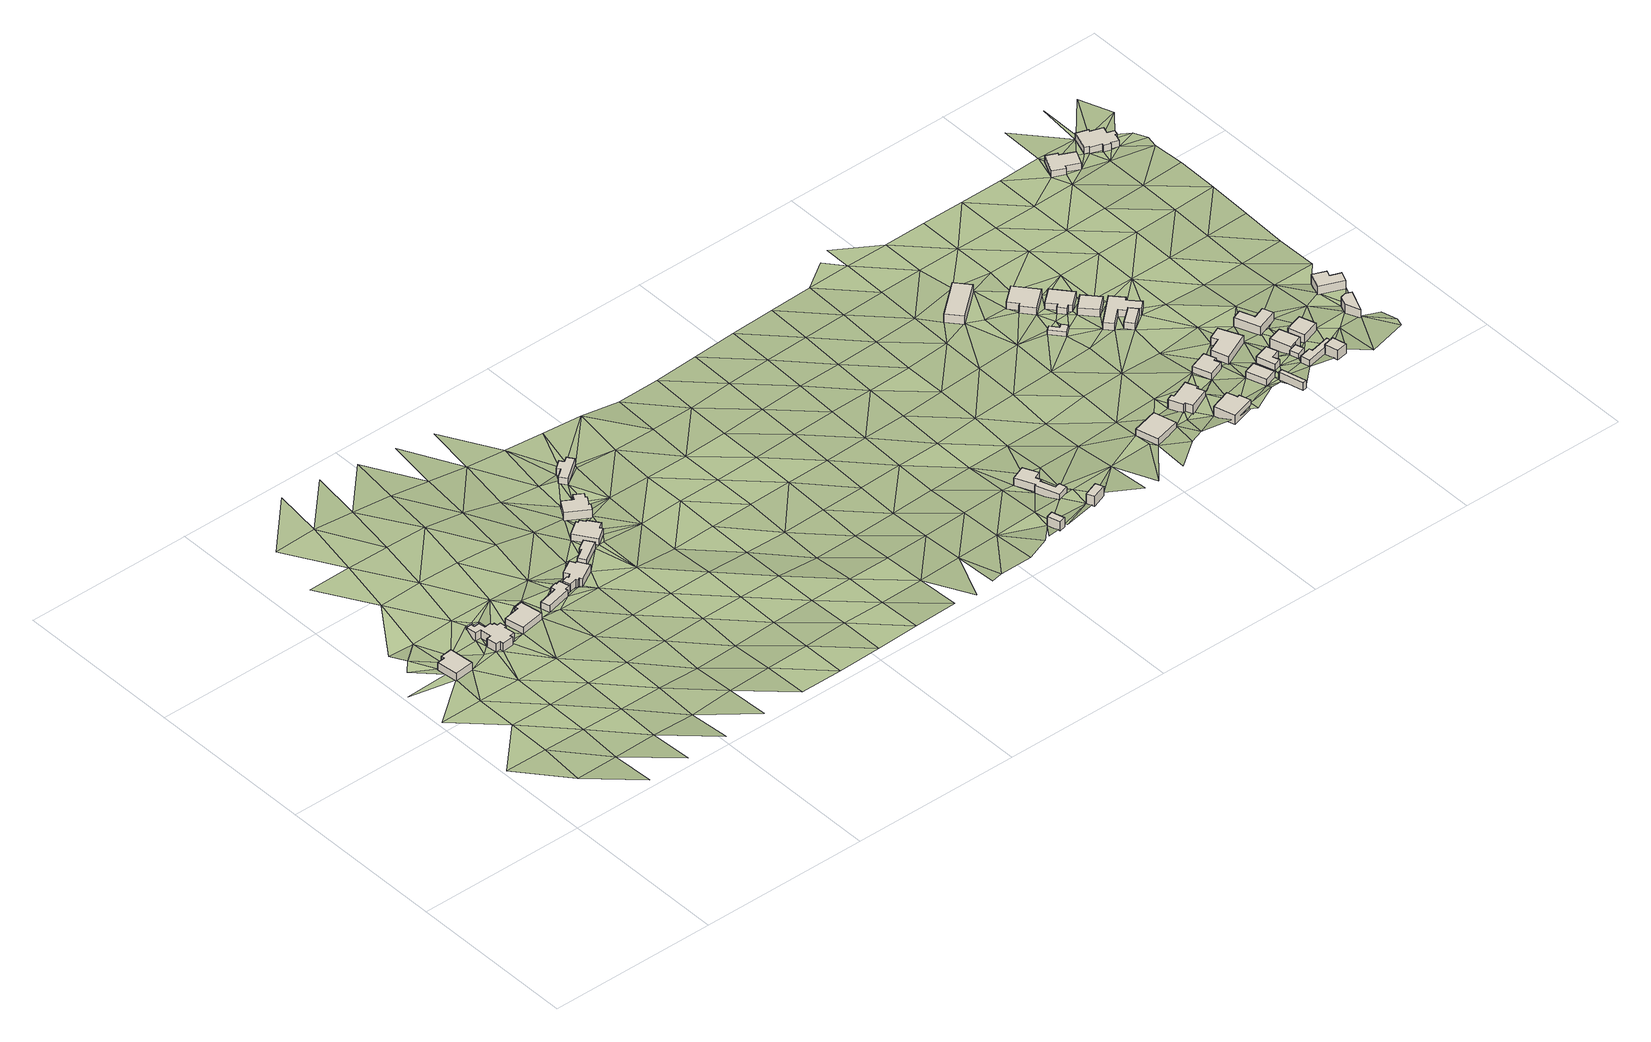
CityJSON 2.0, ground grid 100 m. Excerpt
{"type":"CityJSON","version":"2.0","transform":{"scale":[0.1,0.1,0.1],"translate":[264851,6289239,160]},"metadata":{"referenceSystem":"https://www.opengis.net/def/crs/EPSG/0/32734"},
"CityObjects":{
"building1":{"type":"Building","attributes":{"address":"10 Klinker Street Mamre 7347 Cape Town","building":"house","building:levels":"1","building_height":4.1,"roof_height":168.35,"ground_height":164.25,"plus_code":"4FRWFFR9+6GM"},"geometry":[{"type":"Solid","lod":"1","boundaries":[[[[0,1,2,3]],[[1,4,5,2]],[[4,6,7,5]],[[6,8,9,7]],[[8,10,11,9]],[[10,0,3,11]],[[3,2,5,7,9,11]],[[10,8,6,4,1,0]]]]}]},
"building2":{"type":"Building","attributes":{"address":"8 Klinker Street Mamre 7347 Cape Town","building":"house","building:levels":"1","building_height":4.1,"roof_height":168.79,"ground_height":164.69,"plus_code":"4FRWFFR9+7M2"},"geometry":[{"type":"Solid","lod":"1","boundaries":[[[[12,13,14,15]],[[13,16,17,14]],[[16,18,19,17]],[[18,20,21,19]],[[20,22,23,21]],[[22,24,25,23]],[[24,26,27,25]],[[26,28,29,27]],[[28,30,31,29]],[[30,32,33,31]],[[32,34,35,33]],[[34,36,37,35]],[[36,38,39,37]],[[38,40,41,39]],[[40,42,43,41]],[[42,44,45,43]],[[44,46,47,45]],[[46,48,49,47]],[[48,50,51,49]],[[50,52,53,51]],[[52,54,55,53]],[[54,12,15,55]],[[15,14,17,19,21,23,25,27,29,31,33,35,37,39,41,43,45,47,49,51,53,55]],[[54,52,50,48,46,44,42,40,38,36,34,32,30,28,26,24,22,20,18,16,13,12]]]]}]},
"building3":{"type":"Building","attributes":{"address":"7 Klinker Street Mamre 7347 Cape Town","building":"house","building:levels":"1","building_height":4.1,"roof_height":168.79,"ground_height":164.69,"plus_code":"4FRWFFR9+6PW"},"geometry":[{"type":"Solid","lod":"1","boundaries":[[[[56,57,58,59]],[[57,60,61,58]],[[60,62,63,61]],[[62,64,65,63]],[[64,66,67,65]],[[66,56,59,67]],[[59,58,61,63,65,67]],[[66,64,62,60,57,56]]]]}]},
"building4":{"type":"Building","attributes":{"address":"6 Klinker Street Mamre 7347 Cape Town","building":"house","building:levels":"1","building_height":4.1,"roof_height":169.64,"ground_height":165.54,"plus_code":"4FRWFFR9+7R5"},"geometry":[{"type":"Solid","lod":"1","boundaries":[[[[68,69,70,71]],[[69,72,73,70]],[[72,74,75,73]],[[74,76,77,75]],[[76,78,79,77]],[[78,80,81,79]],[[80,82,83,81]],[[82,84,85,83]],[[84,86,87,85]],[[86,88,89,87]],[[88,68,71,89]],[[71,70,73,75,77,79,81,83,85,87,89]],[[88,86,84,82,80,78,76,74,72,69,68]]]]}]},
"building5":{"type":"Building","attributes":{"address":"5 Klinker Street Mamre 7347 Cape Town","building":"house","building:levels":"1","building_height":4.1,"roof_height":170.37,"ground_height":166.27,"plus_code":"4FRWFFR9+7WC"},"geometry":[{"type":"Solid","lod":"1","boundaries":[[[[90,91,92,93]],[[91,94,95,92]],[[94,96,97,95]],[[96,98,99,97]],[[98,100,101,99]],[[100,102,103,101]],[[102,104,105,103]],[[104,106,107,105]],[[106,108,109,107]],[[108,110,111,109]],[[110,112,113,111]],[[112,114,115,113]],[[114,116,117,115]],[[116,90,93,117]],[[93,92,95,97,99,101,103,105,107,109,111,113,115,117]],[[116,114,112,110,108,106,104,102,100,98,96,94,91,90]]]]}]},
"building6":{"type":"Building","attributes":{"address":"Klinker Street Mamre 7347 Cape Town","building":"house","building:levels":"1","building_height":4.1,"roof_height":170.37,"ground_height":166.27,"plus_code":"4FRWFFR9+8X3"},"geometry":[{"type":"Solid","lod":"1","boundaries":[[[[118,119,120,121]],[[119,122,123,120]],[[122,124,125,123]],[[124,126,127,125]],[[126,128,129,127]],[[128,118,121,129]],[[121,120,123,125,127,129]],[[128,126,124,122,119,118]]]]}]},
"building7":{"type":"Building","attributes":{"address":"4 Klinker Street Mamre 7347 Cape Town","building":"house","building:levels":"1","building_height":4.1,"roof_height":170.38,"ground_height":166.28,"plus_code":"4FRWFFRC+82V"},"geometry":[{"type":"Solid","lod":"1","boundaries":[[[[130,131,132,133]],[[131,134,135,132]],[[134,136,137,135]],[[136,138,139,137]],[[138,140,141,139]],[[140,142,143,141]],[[142,144,145,143]],[[144,146,147,145]],[[146,148,149,147]],[[148,130,133,149]],[[133,132,135,137,139,141,143,145,147,149]],[[148,146,144,142,140,138,136,134,131,130]]]]}]},
"building8":{"type":"Building","attributes":{"address":"3 Klinker Street Mamre 7347 Cape Town","building":"house","building:levels":"1","building_height":4.1,"roof_height":171.17,"ground_height":167.07,"plus_code":"4FRWFFRC+C32"},"geometry":[{"type":"Solid","lod":"1","boundaries":[[[[150,151,152,153]],[[151,154,155,152]],[[154,156,157,155]],[[156,158,159,157]],[[158,160,161,159]],[[160,162,163,161]],[[162,164,165,163]],[[164,166,167,165]],[[166,168,169,167]],[[168,150,153,169]],[[153,152,155,157,159,161,163,165,167,169]],[[168,166,164,162,160,158,156,154,151,150]]]]}]},
"building9":{"type":"Building","attributes":{"address":"1 Klinker Street Mamre 7347 Cape Town","building":"house","building:levels":"1","building_height":4.1,"roof_height":173.38,"ground_height":169.28,"plus_code":"4FRWFFRC+F4J"},"geometry":[{"type":"Solid","lod":"1","boundaries":[[[[170,171,172,173]],[[171,174,175,172]],[[174,176,177,175]],[[176,178,179,177]],[[178,180,181,179]],[[180,182,183,181]],[[182,184,185,183]],[[184,170,173,185]],[[173,172,175,177,179,181,183,185]],[[184,182,180,178,176,174,171,170]]]]}]},
"building10":{"type":"Building","attributes":{"address":"Lang Avenue Mamre 7347 Cape Town","building":"yes","building:levels":"1","building_height":4.1,"roof_height":174.66,"ground_height":170.56,"plus_code":"4FRWFFQC+QQW"},"geometry":[{"type":"Solid","lod":"1","boundaries":[[[[186,187,188,189]],[[187,190,191,188]],[[190,192,193,191]],[[192,186,189,193]],[[189,188,191,193]],[[192,190,187,186]]]]}]},
"building11":{"type":"Building","attributes":{"address":"4 Lang Avenue Mamre 7347 Cape Town","building":"yes","building:levels":"1","building_height":4.1,"roof_height":172.27,"ground_height":168.17,"plus_code":"4FRWFFQC+VRW"},"geometry":[{"type":"Solid","lod":"1","boundaries":[[[[194,195,196,197]],[[195,198,199,196]],[[198,200,201,199]],[[200,202,203,201]],[[202,204,205,203]],[[204,206,207,205]],[[206,208,209,207]],[[208,210,211,209]],[[210,212,213,211]],[[212,214,215,213]],[[214,216,217,215]],[[216,194,197,217]],[[197,196,199,201,203,205,207,209,211,213,215,217]],[[216,214,212,210,208,206,204,202,200,198,195,194]]]]}]},
"building12":{"type":"Building","attributes":{"address":"Hardenberg Street Mamre 7347 Cape Town","building":"yes","building:levels":"1","building_height":4.1,"roof_height":176.47,"ground_height":172.37,"plus_code":"4FRWFFQC+QVX"},"geometry":[{"type":"Solid","lod":"1","boundaries":[[[[218,219,220,221]],[[219,222,223,220]],[[222,224,225,223]],[[224,218,221,225]],[[221,220,223,225]],[[224,222,219,218]]]]}]},
"building13":{"type":"Building","attributes":{"address":"3 Lang Avenue Mamre Cape Town","building":"house","building:levels":"1","building_height":4.1,"roof_height":176.31,"ground_height":172.21,"plus_code":"4FRWFFQF+V44"},"geometry":[{"type":"Solid","lod":"1","boundaries":[[[[226,227,228,229]],[[227,230,231,228]],[[230,232,233,231]],[[232,226,229,233]],[[229,228,231,233]],[[232,230,227,226]]]]}]},
"building14":{"type":"Building","attributes":{"address":"2 Lang Avenue Mamre 7347 Cape Town","building":"house","building:levels":"1","building_height":4.1,"roof_height":178.21,"ground_height":174.11,"plus_code":"4FRWFFQF+V6H"},"geometry":[{"type":"Solid","lod":"1","boundaries":[[[[234,235,236,237]],[[235,238,239,236]],[[238,240,241,239]],[[240,242,243,241]],[[242,244,245,243]],[[244,246,247,245]],[[246,248,249,247]],[[248,250,251,249]],[[250,252,253,251]],[[252,234,237,253]],[[237,236,239,241,243,245,247,249,251,253]],[[252,250,248,246,244,242,240,238,235,234]]]]}]},
"building15":{"type":"Building","attributes":{"address":"103 Main Road Mamre 7347 Cape Town","building":"yes","building:levels":"1","building_height":4.1,"roof_height":178.26,"ground_height":174.16,"plus_code":"4FRWFFRF+935"},"geometry":[{"type":"Solid","lod":"1","boundaries":[[[[254,255,256,257]],[[255,258,259,256]],[[258,260,261,259]],[[260,254,257,261]],[[257,256,259,261]],[[260,258,255,254]]]]}]},
"building16":{"type":"Building","attributes":{"address":"1 Hardenberg Street Mamre 7347 Cape Town","building":"house","building:levels":"1","building_height":4.1,"roof_height":180.17,"ground_height":176.07,"plus_code":"4FRWFFQF+Q7X"},"geometry":[{"type":"Solid","lod":"1","boundaries":[[[[262,263,264,265]],[[263,266,267,264]],[[266,268,269,267]],[[268,270,271,269]],[[270,272,273,271]],[[272,262,265,273]],[[265,264,267,269,271,273]],[[272,270,268,266,263,262]]]]}]},
"building17":{"type":"Building","attributes":{"building":"cabin","building:levels":"1","building_height":2.8,"roof_height":177.41,"ground_height":174.61,"plus_code":"4FRWFFRF+56C"},"geometry":[{"type":"Solid","lod":"1","boundaries":[[[[274,275,276,277]],[[275,278,279,276]],[[278,280,281,279]],[[280,282,283,281]],[[282,284,285,283]],[[284,274,277,285]],[[277,276,279,281,283,285]],[[284,282,280,278,275,274]]]]}]},
"building18":{"type":"Building","attributes":{"address":"101 Main Road Mamre 7347 Cape Town","building":"house","building:levels":"1","building_height":4.1,"roof_height":179.09,"ground_height":174.99,"plus_code":"4FRWFFRF+76C"},"geometry":[{"type":"Solid","lod":"1","boundaries":[[[[286,287,288,289]],[[287,290,291,288]],[[290,292,293,291]],[[292,294,295,293]],[[294,296,297,295]],[[296,286,289,297]],[[289,288,291,293,295,297]],[[296,294,292,290,287,286]]]]}]},
"building19":{"type":"Building","attributes":{"address":"1A Lang Avenue Mamre 7347 Cape Town","building":"house","building:levels":"1","building_height":4.1,"roof_height":178.35,"ground_height":174.25,"plus_code":"4FRWFFQF+W89"},"geometry":[{"type":"Solid","lod":"1","boundaries":[[[[298,299,300,301]],[[299,302,303,300]],[[302,304,305,303]],[[304,306,307,305]],[[306,308,309,307]],[[308,298,301,309]],[[301,300,303,305,307,309]],[[308,306,304,302,299,298]]]]}]},
"building20":{"type":"Building","attributes":{"address":"99 Main Road Mamre 7347 Cape Town","building":"house","building:levels":"1","building_height":4.1,"roof_height":178.71,"ground_height":174.61,"plus_code":"4FRWFFRF+67M"},"geometry":[{"type":"Solid","lod":"1","boundaries":[[[[310,311,312,313]],[[311,314,315,312]],[[314,316,317,315]],[[316,318,319,317]],[[318,320,321,319]],[[320,322,323,321]],[[322,324,325,323]],[[324,310,313,325]],[[313,312,315,317,319,321,323,325]],[[324,322,320,318,316,314,311,310]]]]}]},
"building21":{"type":"Building","attributes":{"address":"Hardenberg Street Mamre 7347 Cape Town","building":"house","building:levels":"1","building_height":4.1,"roof_height":181.86,"ground_height":177.76,"plus_code":"4FRWFFQF+RCC"},"geometry":[{"type":"Solid","lod":"1","boundaries":[[[[326,327,328,329]],[[327,330,331,328]],[[330,332,333,331]],[[332,326,329,333]],[[329,328,331,333]],[[332,330,327,326]]]]}]},
"building22":{"type":"Building","attributes":{"address":"97 Main Road Mamre 7347 Cape Town","building":"house","building:levels":"1","building_height":4.1,"roof_height":179.45,"ground_height":175.35,"plus_code":"4FRWFFRF+57Q"},"geometry":[{"type":"Solid","lod":"1","boundaries":[[[[334,335,336,337]],[[335,338,339,336]],[[338,340,341,339]],[[340,334,337,341]],[[337,336,339,341]],[[340,338,335,334]]]]}]},
"building23":{"type":"Building","attributes":{"address":"Winkler Street Mamre 7347 Cape Town","building":"cabin","building:levels":"1","building_height":2.8,"roof_height":182.72,"ground_height":179.92,"plus_code":"4FRWFFQF+QCH"},"geometry":[{"type":"Solid","lod":"1","boundaries":[[[[342,343,344,345]],[[343,346,347,344]],[[346,348,349,347]],[[348,342,345,349]],[[345,344,347,349]],[[348,346,343,342]]]]}]},
"building24":{"type":"Building","attributes":{"address":"Main Road Mamre 7347 Cape Town","building":"garage","building:levels":"1","building_height":4.1,"roof_height":179.11,"ground_height":175.01,"plus_code":"4FRWFFRF+484"},"geometry":[{"type":"Solid","lod":"1","boundaries":[[[[350,351,352,353]],[[351,354,355,352]],[[354,356,357,355]],[[356,358,359,357]],[[358,350,353,359]],[[353,352,355,357,359]],[[358,356,354,351,350]]]]}]},
"building25":{"type":"Building","attributes":{"address":"95 Main Road Mamre 7347 Cape Town","building":"house","building:levels":"1","building_height":4.1,"roof_height":179.11,"ground_height":175.01,"plus_code":"4FRWFFRF+48P"},"geometry":[{"type":"Solid","lod":"1","boundaries":[[[[360,361,359,353]],[[361,362,357,359]],[[362,363,364,357]],[[363,365,366,364]],[[365,367,368,366]],[[367,369,370,368]],[[369,371,372,370]],[[371,373,374,372]],[[373,375,376,374]],[[375,377,378,376]],[[377,360,353,378]],[[353,359,357,364,366,368,370,372,374,376,378]],[[377,375,373,371,369,367,365,363,362,361,360]]]]}]},
"building26":{"type":"Building","attributes":{"address":"1 Lang Avenue Mamre 7347 Cape Town","building":"house","building:levels":"1","building_height":4.1,"roof_height":180.13,"ground_height":176.03,"plus_code":"4FRWFFQF+WCW"},"geometry":[{"type":"Solid","lod":"1","boundaries":[[[[379,380,381,382]],[[380,383,384,381]],[[383,385,386,384]],[[385,387,388,386]],[[387,389,390,388]],[[389,379,382,390]],[[382,381,384,386,388,390]],[[389,387,385,383,380,379]]]]}]},
"building27":{"type":"Building","attributes":{"address":"Hardenberg Street Mamre 7347 Cape Town","building":"house","building:levels":"1","building_height":4.1,"roof_height":181.86,"ground_height":177.76,"plus_code":"4FRWFFQF+RFR"},"geometry":[{"type":"Solid","lod":"1","boundaries":[[[[391,392,393,394]],[[392,395,396,393]],[[395,397,398,396]],[[397,399,400,398]],[[399,401,402,400]],[[401,391,394,402]],[[394,393,396,398,400,402]],[[401,399,397,395,392,391]]]]}]},
"building28":{"type":"Building","attributes":{"building":"cabin","building:levels":"1","building_height":2.8,"roof_height":181.44,"ground_height":178.64,"plus_code":"4FRWFFQF+RGF"},"geometry":[{"type":"Solid","lod":"1","boundaries":[[[[403,404,405,406]],[[404,407,408,405]],[[407,409,410,408]],[[409,411,412,410]],[[411,403,406,412]],[[406,405,408,410,412]],[[411,409,407,404,403]]]]}]},
"building29":{"type":"Building","attributes":{"address":"Hardenberg Street Mamre 7347 Cape Town","building":"house","building:levels":"1","building_height":4.1,"roof_height":182.74,"ground_height":178.64,"plus_code":"4FRWFFQF+VG7"},"geometry":[{"type":"Solid","lod":"1","boundaries":[[[[413,414,415,416]],[[414,417,418,415]],[[417,419,420,418]],[[419,421,422,420]],[[421,413,416,422]],[[416,415,418,420,422]],[[421,419,417,414,413]]]]}]},
"building30":{"type":"Building","attributes":{"building":"house","building:levels":"1","building_height":4.1,"roof_height":182.74,"ground_height":178.64,"plus_code":"4FRWFFQF+QGW"},"geometry":[{"type":"Solid","lod":"1","boundaries":[[[[423,424,425,426]],[[424,427,428,425]],[[427,429,430,428]],[[429,431,432,430]],[[431,433,434,432]],[[433,435,436,434]],[[435,423,426,436]],[[426,425,428,430,432,434,436]],[[435,433,431,429,427,424,423]]]]}]},
"building31":{"type":"Building","attributes":{"address":"Kraak Superette 2 Winkler Street Mamre 7347 Cape Town","building":"retail","building:levels":"1","building_height":4.1,"roof_height":184.83,"ground_height":180.73,"plus_code":"4FRWFFQF+QHP"},"geometry":[{"type":"Solid","lod":"1","boundaries":[[[[423,435,437,438]],[[435,439,440,437]],[[439,441,442,440]],[[441,423,438,442]],[[438,437,440,442]],[[441,439,435,423]]]]}]},
"building32":{"type":"Building","attributes":{"address":"Mamre Visitor Information Centre Main Road Mamre 7347 Cape Town","building":"civic","building:levels":"1","operator":"Mamre Tourist Information Centre","building_height":4.1,"roof_height":180.79,"ground_height":176.69,"plus_code":"4FRWFFQF+XG2"},"geometry":[{"type":"Solid","lod":"1","boundaries":[[[[443,444,445,446]],[[444,447,448,445]],[[447,449,450,448]],[[449,451,452,450]],[[451,453,454,452]],[[453,443,446,454]],[[446,445,448,450,452,454]],[[453,451,449,447,444,443]]]]}]},
"building33":{"type":"Building","attributes":{"address":"Mamre Satellite Police Station 89 Main Road Mamre 7347 Cape Town","building":"public","building:levels":"1","amenity":"police","operator":"South African Police Service","building_height":4.1,"roof_height":182.74,"ground_height":178.64,"plus_code":"4FRWFFQF+VH7"},"geometry":[{"type":"Solid","lod":"1","boundaries":[[[[455,456,457,458]],[[456,459,460,457]],[[459,461,462,460]],[[461,455,458,462]],[[458,457,460,462]],[[461,459,456,455]]]]}]},
"building34":{"type":"Building","attributes":{"address":"Mamre Mini-mart 1 Kaap Street Mamre 7347 Cape Town","building":"retail","building:levels":"1","building_height":4.1,"roof_height":183.81,"ground_height":179.71,"plus_code":"4FRWFFQF+RMX"},"geometry":[{"type":"Solid","lod":"1","boundaries":[[[[463,464,465,466]],[[464,467,468,465]],[[467,469,470,468]],[[469,471,472,470]],[[471,463,466,472]],[[466,465,468,470,472]],[[471,469,467,464,463]]]]}]},
"building35":{"type":"Building","attributes":{"address":"Mamre 7347 Cape Town","building":"house","building:levels":"1","building_height":4.1,"roof_height":181.62,"ground_height":177.52,"plus_code":"4FRWFFQF+WPM"},"geometry":[{"type":"Solid","lod":"1","boundaries":[[[[473,474,475,476]],[[474,477,478,475]],[[477,479,480,478]],[[479,481,482,480]],[[481,483,484,482]],[[483,473,476,484]],[[476,475,478,480,482,484]],[[483,481,479,477,474,473]]]]}]},
"building36":{"type":"Building","attributes":{"address":"1 Louwskloof Road Mamre 7347 Cape Town","building":"house","building:levels":"1","building_height":4.1,"roof_height":179.7,"ground_height":175.6,"plus_code":"4FRWFFRF+GH3"},"geometry":[{"type":"Solid","lod":"1","boundaries":[[[[485,486,487,488]],[[486,489,490,487]],[[489,491,492,490]],[[491,493,494,492]],[[493,495,496,494]],[[495,497,498,496]],[[497,499,500,498]],[[499,485,488,500]],[[488,487,490,492,494,496,498,500]],[[499,497,495,493,491,489,486,485]]]]}]},
"building37":{"type":"Building","attributes":{"address":"2 Louwskloof Road Mamre 7347 Cape Town","building":"house","building:levels":"1","building_height":4.1,"roof_height":181.34,"ground_height":177.24,"plus_code":"4FRWFFRF+GM7"},"geometry":[{"type":"Solid","lod":"1","boundaries":[[[[501,502,503,504]],[[502,505,506,503]],[[505,507,508,506]],[[507,509,510,508]],[[509,511,512,510]],[[511,513,514,512]],[[513,515,516,514]],[[515,517,518,516]],[[517,519,520,518]],[[519,521,522,520]],[[521,523,524,522]],[[523,525,526,524]],[[525,527,528,526]],[[527,529,530,528]],[[529,531,532,530]],[[531,501,504,532]],[[504,503,506,508,510,512,514,516,518,520,522,524,526,528,530,532]],[[531,529,527,525,523,521,519,517,515,513,511,509,507,505,502,501]]]]}]},
"terrain1":{"type":"TINRelief","geometry":[{"type":"CompositeSurface","lod":"1","boundaries":[[[533,534,535]],[[536,533,535]],[[535,534,537]],[[538,536,539]],[[537,534,540]],[[541,538,539]],[[535,542,536]],[[541,543,544]],[[542,535,537]],[[545,546,547]],[[536,548,539]],[[543,547,546]],[[548,536,542]],[[549,550,545]],[[543,541,547]],[[541,539,10]],[[545,547,551]],[[551,549,545]],[[551,547,552]],[[542,537,553]],[[550,549,554]],[[555,539,548]],[[539,555,10]],[[553,537,556]],[[557,549,551]],[[558,559,554]],[[542,560,548]],[[560,542,553]],[[561,557,10]],[[549,557,562]],[[549,562,554]],[[563,558,564]],[[46,10,555]],[[555,548,565]],[[561,10,46]],[[561,38,557]],[[560,565,548]],[[566,563,564]],[[558,554,567]],[[568,557,38]],[[562,557,568]],[[46,555,50]],[[46,44,561]],[[567,554,562]],[[44,38,561]],[[569,50,555]],[[560,553,570]],[[569,555,565]],[[48,46,50]],[[38,44,40]],[[564,558,571]],[[42,40,44]],[[572,562,568]],[[573,570,553]],[[571,558,567]],[[572,574,575]],[[576,50,569]],[[560,577,565]],[[578,575,28]],[[579,580,576]],[[570,577,560]],[[581,562,572]],[[578,582,583]],[[567,562,581]],[[576,569,64]],[[576,64,579]],[[584,585,579]],[[564,571,586]],[[583,587,588]],[[581,572,575]],[[578,583,62]],[[584,579,64]],[[565,589,569]],[[575,578,581]],[[62,583,588]],[[588,584,62]],[[64,62,584]],[[577,589,565]],[[590,564,586]],[[62,581,578]],[[591,64,569]],[[571,567,592]],[[581,593,567]],[[577,570,594]],[[581,62,595]],[[589,596,569]],[[62,60,595]],[[569,596,591]],[[592,586,571]],[[567,593,592]],[[570,597,594]],[[598,581,595]],[[599,589,577]],[[591,80,598]],[[577,594,599]],[[591,82,80]],[[600,593,581]],[[600,581,598]],[[596,601,591]],[[586,592,602]],[[591,601,82]],[[589,603,596]],[[80,604,598]],[[599,603,589]],[[605,586,602]],[[592,593,606]],[[82,601,84]],[[604,600,598]],[[601,596,607]],[[604,80,78]],[[600,606,593]],[[608,599,594]],[[603,607,596]],[[592,609,602]],[[610,608,594]],[[611,600,604]],[[606,609,592]],[[601,612,84]],[[84,88,86]],[[611,613,614]],[[603,599,615]],[[88,84,616]],[[611,617,600]],[[607,612,601]],[[106,68,88]],[[88,616,106]],[[614,68,106]],[[616,84,618]],[[602,619,605]],[[611,614,617]],[[614,106,620]],[[599,608,615]],[[621,616,618]],[[614,620,617]],[[612,618,84]],[[609,619,602]],[[620,622,623]],[[617,624,600]],[[617,620,623]],[[600,625,606]],[[607,603,626]],[[627,628,618]],[[612,627,618]],[[608,610,629]],[[626,603,615]],[[609,606,625]],[[625,600,624]],[[627,612,630]],[[617,631,624]],[[612,607,632]],[[608,633,615]],[[634,635,631]],[[632,607,626]],[[126,631,635]],[[631,126,624]],[[608,629,633]],[[635,630,128]],[[126,635,128]],[[619,609,636]],[[624,126,122]],[[630,612,637]],[[625,638,609]],[[626,615,639]],[[632,637,612]],[[124,122,126]],[[118,128,630]],[[625,624,146]],[[640,619,636]],[[122,146,624]],[[609,638,636]],[[639,615,633]],[[630,637,118]],[[626,641,632]],[[146,122,119]],[[633,629,642]],[[641,626,639]],[[638,625,643]],[[625,146,643]],[[119,148,146]],[[119,118,148]],[[148,118,637]],[[637,632,644]],[[645,148,637]],[[633,646,639]],[[641,644,632]],[[647,643,146]],[[645,130,148]],[[638,648,636]],[[638,643,649]],[[633,642,646]],[[650,647,651]],[[647,650,643]],[[650,652,653]],[[649,648,638]],[[130,134,131]],[[641,639,654]],[[645,637,655]],[[644,656,637]],[[650,657,643]],[[653,657,650]],[[636,658,659]],[[653,134,657]],[[646,654,639]],[[130,645,655]],[[658,636,648]],[[655,637,656]],[[134,130,655]],[[660,644,641]],[[661,662,649]],[[134,655,657]],[[646,642,663]],[[664,648,649]],[[654,660,641]],[[649,662,664]],[[150,665,666]],[[667,656,644]],[[657,668,666]],[[669,150,154]],[[658,648,176]],[[662,154,182]],[[648,664,176]],[[182,664,662]],[[654,646,670]],[[150,666,668]],[[655,668,657]],[[660,667,644]],[[668,154,150]],[[663,670,646]],[[182,154,668]],[[664,178,176]],[[174,658,176]],[[660,654,671]],[[656,672,655]],[[667,673,656]],[[668,674,182]],[[654,670,671]],[[658,174,675]],[[182,674,184]],[[672,656,673]],[[174,171,170]],[[676,668,655]],[[667,660,677]],[[670,663,678]],[[170,675,174]],[[677,660,671]],[[672,676,655]],[[668,679,674]],[[673,667,680]],[[670,681,671]],[[679,184,674]],[[680,667,677]],[[170,184,682]],[[676,679,668]],[[678,681,670]],[[682,675,170]],[[672,673,683]],[[677,671,684]],[[680,683,673]],[[681,684,671]],[[184,679,682]],[[676,672,685]],[[677,686,680]],[[683,685,672]],[[677,684,686]],[[679,676,687]],[[685,687,676]],[[681,688,689]],[[683,680,690]],[[686,691,680]],[[692,682,679]],[[681,693,684]],[[685,683,690]],[[687,692,679]],[[680,691,690]],[[684,693,686]],[[681,689,693]],[[689,694,695]],[[685,696,687]],[[692,697,682]],[[691,686,698]],[[696,685,690]],[[698,686,693]],[[695,699,689]],[[687,700,692]],[[691,701,690]],[[687,696,702]],[[701,691,698]],[[697,692,700]],[[689,703,693]],[[695,704,699]],[[687,702,700]],[[696,690,705]],[[698,693,703]],[[690,701,705]],[[689,699,703]],[[706,702,696]],[[700,707,697]],[[708,699,704]],[[705,706,696]],[[701,698,709]],[[703,710,698]],[[702,711,700]],[[709,705,701]],[[192,699,708]],[[702,706,711]],[[698,710,709]],[[707,700,712]],[[713,703,699]],[[714,699,192]],[[706,705,715]],[[712,700,711]],[[192,716,717]],[[710,703,713]],[[705,709,715]],[[699,714,713]],[[714,192,190]],[[711,706,718]],[[719,707,712]],[[710,720,709]],[[715,718,706]],[[720,710,713]],[[714,190,721]],[[224,190,722]],[[224,722,723]],[[712,711,724]],[[714,216,713]],[[725,715,709]],[[718,724,711]],[[714,721,216]],[[190,224,721]],[[720,725,709]],[[216,212,713]],[[713,212,720]],[[726,224,723]],[[719,712,727]],[[212,216,214]],[[724,727,712]],[[720,212,728]],[[718,715,729]],[[725,730,715]],[[224,731,721]],[[732,733,734]],[[732,734,735]],[[736,721,731]],[[737,732,738]],[[738,732,735]],[[724,718,729]],[[736,731,735]],[[727,739,719]],[[715,730,729]],[[731,224,222]],[[740,725,720]],[[728,740,720]],[[735,741,738]],[[741,728,738]],[[724,742,727]],[[741,740,728]],[[735,731,743]],[[725,744,730]],[[729,742,724]],[[731,222,743]],[[222,745,743]],[[725,740,744]],[[735,746,741]],[[739,727,747]],[[743,745,748]],[[729,730,749]],[[742,747,727]],[[740,741,746]],[[743,746,735]],[[744,749,730]],[[742,729,750]],[[747,751,739]],[[740,752,744]],[[749,750,729]],[[752,740,746]],[[747,742,753]],[[754,743,755]],[[750,753,742]],[[749,744,756]],[[744,752,757]],[[746,743,758]],[[759,751,747]],[[753,759,747]],[[744,757,756]],[[743,754,758]],[[754,755,760]],[[752,746,761]],[[749,762,750]],[[758,761,746]],[[753,750,762]],[[759,763,751]],[[756,762,749]],[[752,764,757]],[[765,766,760]],[[754,760,758]],[[764,752,761]],[[753,767,759]],[[767,753,762]],[[758,226,761]],[[760,766,768]],[[769,756,757]],[[764,770,757]],[[759,771,763]],[[768,766,772]],[[773,762,756]],[[767,771,759]],[[757,770,769]],[[255,767,762]],[[774,761,226]],[[775,768,772]],[[764,761,776]],[[769,773,756]],[[226,768,777]],[[255,762,773]],[[771,778,763]],[[768,775,777]],[[778,779,763]],[[776,770,764]],[[777,248,226]],[[775,772,263]],[[776,761,774]],[[774,226,248]],[[780,777,775]],[[263,772,781]],[[775,263,780]],[[255,782,767]],[[777,780,783]],[[774,248,246]],[[284,769,770]],[[784,773,769]],[[771,767,785]],[[786,770,776]],[[246,787,774]],[[787,246,244]],[[788,780,263]],[[284,770,274]],[[778,771,785]],[[770,786,274]],[[784,769,789]],[[790,773,784]],[[782,785,767]],[[769,284,282]],[[791,781,792]],[[788,263,793]],[[776,774,308]],[[294,769,282]],[[794,795,778]],[[294,789,769]],[[791,792,796]],[[774,787,308]],[[797,788,798]],[[789,799,784]],[[790,784,799]],[[793,800,788]],[[801,791,796]],[[794,778,785]],[[793,802,803]],[[800,793,803]],[[278,282,280]],[[804,787,798]],[[798,788,298]],[[805,786,776]],[[799,789,806]],[[278,807,282]],[[298,788,800]],[[294,282,807]],[[274,786,808]],[[807,278,275]],[[308,787,804]],[[308,809,776]],[[298,804,798]],[[801,810,791]],[[274,808,275]],[[790,799,811]],[[330,800,803]],[[803,791,332]],[[316,294,807]],[[318,807,275]],[[782,790,812]],[[298,308,804]],[[808,786,805]],[[800,330,298]],[[316,311,294]],[[776,809,354]],[[776,354,805]],[[785,782,813]],[[316,807,318]],[[335,275,808]],[[332,791,810]],[[335,318,275]],[[332,330,803]],[[814,294,311]],[[311,316,314]],[[812,790,811]],[[794,785,813]],[[308,306,809]],[[815,298,330]],[[335,322,318]],[[322,320,318]],[[812,813,782]],[[335,808,816]],[[817,814,311]],[[332,810,818]],[[354,351,805]],[[322,335,819]],[[820,815,330]],[[821,302,815]],[[822,805,351]],[[820,330,327]],[[820,821,815]],[[346,332,818]],[[821,823,306]],[[346,326,332]],[[816,808,824]],[[306,825,809]],[[820,823,821]],[[814,826,811]],[[819,827,322]],[[818,828,346]],[[813,829,794]],[[350,822,351]],[[326,830,327]],[[825,306,823]],[[326,346,343]],[[831,354,809]],[[832,812,811]],[[820,327,395]],[[814,817,826]],[[395,327,830]],[[830,326,397]],[[343,397,326]],[[827,819,833]],[[824,834,816]],[[397,395,830]],[[833,819,834]],[[817,827,826]],[[809,825,831]],[[354,835,356]],[[823,836,825]],[[343,399,397]],[[813,812,832]],[[834,824,833]],[[343,837,433]],[[835,354,831]],[[833,826,827]],[[832,811,826]],[[395,838,820]],[[399,343,431]],[[401,399,839]],[[431,343,433]],[[840,841,365]],[[838,395,392]],[[831,825,379]],[[399,407,839]],[[833,824,842]],[[431,409,399]],[[843,365,835]],[[843,835,831]],[[409,407,399]],[[829,813,844]],[[392,839,421]],[[845,813,832]],[[842,824,840]],[[838,392,421]],[[404,839,407]],[[421,839,404]],[[833,846,826]],[[365,842,840]],[[449,831,379]],[[449,379,838]],[[409,431,429]],[[838,421,847]],[[813,845,844]],[[842,365,843]],[[429,411,409]],[[832,826,846]],[[847,449,838]],[[846,833,842]],[[435,433,848]],[[403,411,849]],[[419,847,421]],[[850,843,831]],[[849,851,403]],[[449,850,831]],[[849,411,852]],[[424,429,427]],[[429,424,411]],[[851,849,852]],[[419,853,847]],[[851,456,419]],[[845,832,854]],[[852,411,424]],[[456,851,852]],[[419,456,853]],[[449,447,850]],[[842,843,855]],[[847,853,856]],[[854,832,846]],[[447,857,858]],[[859,853,456]],[[850,855,843]],[[852,424,860]],[[850,447,858]],[[845,861,844]],[[856,853,859]],[[862,863,864]],[[863,424,864]],[[861,845,854]],[[862,865,863]],[[860,424,863]],[[842,866,846]],[[867,842,855]],[[856,868,858]],[[856,859,868]],[[868,859,860]],[[854,846,866]],[[858,869,850]],[[870,844,861]],[[866,842,867]],[[850,869,855]],[[865,871,863]],[[872,860,863]],[[868,869,858]],[[868,860,872]],[[873,871,865]],[[861,854,874]],[[867,855,875]],[[863,871,872]],[[866,876,854]],[[875,855,869]],[[868,872,469]],[[861,485,870]],[[854,876,874]],[[869,868,877]],[[877,868,469]],[[871,873,878]],[[879,871,878]],[[867,880,866]],[[485,861,874]],[[469,467,877]],[[881,867,875]],[[481,869,877]],[[876,866,880]],[[882,870,485]],[[883,877,467]],[[880,867,881]],[[883,467,464]],[[884,875,869]],[[869,481,884]],[[874,486,485]],[[876,885,874]],[[886,887,481]],[[888,882,485]],[[881,875,889]],[[874,491,486]],[[885,876,880]],[[489,486,491]],[[889,875,884]],[[888,890,882]],[[891,491,874]],[[885,891,874]],[[890,892,893]],[[894,880,881]],[[895,881,889]],[[501,882,890]],[[896,882,501]],[[491,502,893]],[[507,502,491]],[[491,891,507]],[[893,501,890]],[[885,880,894]],[[894,881,895]],[[507,505,502]],[[893,502,501]],[[511,507,891]],[[507,511,509]],[[511,891,513]],[[885,897,891]],[[513,891,517]],[[898,885,894]],[[501,531,899]],[[501,899,900]],[[517,515,513]],[[885,898,897]],[[891,897,517]],[[529,527,531]],[[517,901,519]],[[525,902,527]],[[531,903,899]],[[901,517,904]],[[901,904,902]],[[897,905,517]],[[527,906,531]],[[904,517,905]],[[906,527,902]],[[906,903,531]]]}]}
},
"vertices":[
[368,1390,35],[297,1383,35],[297,1383,83],[368,1390,83],[299,1361,35],[299,1361,83],[253,1357,35],[253,1357,83],[265,1232,35],[265,1232,83],[382,1243,35],[382,1243,83],
[689,1278,35],[681,1341,35],[681,1341,88],[689,1278,88],[692,1342,35],[692,1342,88],[687,1383,35],[687,1383,88],[664,1380,35],[664,1380,88],[662,1400,35],[662,1400,88],[648,1399,35],[648,1399,88],[646,1413,35],[646,1413,88],[608,1409,35],[608,1409,88],[603,1449,35],[603,1449,88],[570,1446,35],[570,1446,88],[568,1468,35],[568,1468,88],[535,1465,35],[535,1465,88],[543,1402,35],[543,1402,88],[577,1406,35],[577,1406,88],[585,1337,35],[585,1337,88],[557,1334,35],[557,1334,88],[564,1270,35],[564,1270,88],[591,1274,35],[591,1274,88],[593,1250,35],[593,1250,88],[662,1258,35],[662,1258,88],[660,1275,35],[660,1275,88],
[871,1436,47],[821,1428,47],[821,1428,88],[871,1436,88],[824,1410,47],[824,1410,88],[728,1393,47],[728,1393,88],[748,1280,47],[748,1280,88],[893,1305,47],[893,1305,88],
[1120,1412,55],[1116,1428,55],[1116,1428,96],[1120,1412,96],[1094,1423,55],[1094,1423,96],[1092,1430,55],[1092,1430,96],[1051,1420,55],[1051,1420,96],[1057,1394,55],[1057,1394,96],[938,1365,55],[938,1365,96],[951,1313,55],[951,1313,96],[1102,1349,55],[1102,1349,96],[1099,1360,55],[1099,1360,96],[1131,1368,55],[1131,1368,96],
[1312,1417,55],[1274,1483,55],[1274,1483,104],[1312,1417,104],[1266,1478,55],[1266,1478,104],[1249,1507,55],[1249,1507,104],[1168,1461,55],[1168,1461,104],[1186,1430,55],[1186,1430,104],[1166,1414,55],[1166,1414,104],[1159,1423,55],[1159,1423,104],[1123,1412,55],[1123,1412,104],[1134,1368,55],[1134,1368,104],[1179,1377,55],[1179,1377,104],[1186,1365,55],[1186,1365,104],[1200,1373,55],[1200,1373,104],[1208,1357,55],[1208,1357,104],
[1443,1534,63],[1410,1586,63],[1410,1586,104],[1443,1534,104],[1348,1547,63],[1348,1547,104],[1355,1536,63],[1355,1536,104],[1295,1499,63],[1295,1499,104],[1322,1457,63],[1322,1457,104],
[1545,1589,63],[1534,1605,63],[1534,1605,104],[1545,1589,104],[1566,1628,63],[1566,1628,104],[1523,1691,63],[1523,1691,104],[1516,1687,63],[1516,1687,104],[1495,1717,63],[1495,1717,104],[1482,1708,63],[1482,1708,104],[1474,1719,63],[1474,1719,104],[1392,1663,63],[1392,1663,104],[1475,1541,63],[1475,1541,104],
[1637,1820,58],[1628,1826,58],[1628,1826,112],[1637,1820,112],[1644,1851,58],[1644,1851,112],[1595,1881,58],[1595,1881,112],[1575,1848,58],[1575,1848,112],[1518,1883,58],[1518,1883,112],[1469,1804,58],[1469,1804,112],[1591,1729,58],[1591,1729,112],[1615,1767,58],[1615,1767,112],[1607,1772,58],[1607,1772,112],
[1742,2103,93],[1715,2083,93],[1715,2083,134],[1742,2103,134],[1697,2106,93],[1697,2106,134],[1647,2069,93],[1647,2069,134],[1662,2049,93],[1662,2049,134],[1610,2011,93],[1610,2011,134],[1641,1970,93],[1641,1970,134],[1770,2066,93],[1770,2066,134],
[3269,97,87],[3307,108,87],[3307,108,147],[3269,97,147],[3287,183,87],[3287,183,147],[3248,173,87],[3248,173,147],
[3425,284,74],[3491,305,74],[3491,305,123],[3425,284,123],[3479,350,74],[3479,350,123],[3449,342,74],[3449,342,123],[3420,425,74],[3420,425,123],[3432,432,74],[3432,432,123],[3419,461,74],[3419,461,123],[3461,480,74],[3461,480,123],[3420,565,74],[3420,565,123],[3335,531,74],[3335,531,123],[3385,421,74],[3385,421,123],[3376,417,74],[3376,417,123],
[3513,118,101],[3600,150,101],[3600,150,165],[3513,118,165],[3583,195,101],[3583,195,165],[3496,163,101],[3496,163,165],
[4167,424,121],[4013,384,121],[4013,384,163],[4167,424,163],[4047,253,121],[4047,253,163],[4201,292,121],[4201,292,163],
[4336,317,121],[4457,366,121],[4457,366,182],[4336,317,182],[4438,410,121],[4438,410,182],[4452,416,121],[4452,416,182],[4424,483,121],[4424,483,182],[4313,438,121],[4313,438,182],[4307,453,121],[4307,453,182],[4272,438,121],[4272,438,182],[4307,356,121],[4307,356,182],[4318,361,121],[4318,361,182],
[4052,1830,128],[3860,1671,128],[3860,1671,183],[4052,1830,183],[3928,1590,128],[3928,1590,183],[4120,1749,128],[4120,1749,183],
[4514,268,141],[4392,228,141],[4392,228,202],[4514,268,202],[4429,106,141],[4429,106,202],[4567,147,141],[4567,147,202],[4548,212,141],[4548,212,202],[4534,208,141],[4534,208,202],
[4239,1171,146],[4283,1207,146],[4283,1207,174],[4239,1171,174],[4258,1239,146],[4258,1239,174],[4238,1223,146],[4238,1223,174],[4202,1268,146],[4202,1268,174],[4176,1247,146],[4176,1247,174],
[4249,1612,146],[4149,1530,146],[4149,1530,191],[4249,1612,191],[4192,1478,146],[4192,1478,191],[4177,1465,146],[4177,1465,191],[4235,1396,146],[4235,1396,191],[4350,1491,146],[4350,1491,191],
[4569,446,142],[4659,479,142],[4659,479,183],[4569,446,183],[4645,517,142],[4645,517,183],[4664,524,142],[4664,524,183],[4639,591,142],[4639,591,183],[4530,552,142],[4530,552,183],
[4380,1475,146],[4294,1404,146],[4294,1404,187],[4380,1475,187],[4336,1354,146],[4336,1354,187],[4318,1339,146],[4318,1339,187],[4352,1298,146],[4352,1298,187],[4372,1314,146],[4372,1314,187],[4386,1298,146],[4386,1298,187],[4470,1367,146],[4470,1367,187],
[4789,222,178],[4750,339,178],[4750,339,219],[4789,222,219],[4678,315,178],[4678,315,219],[4717,198,178],[4717,198,219],
[4463,1331,146],[4386,1262,146],[4386,1262,194],[4463,1331,194],[4464,1176,146],[4464,1176,194],[4541,1245,146],[4541,1245,194],
[4856,57,178],[4819,202,178],[4819,202,227],[4856,57,227],[4795,196,178],[4795,196,227],[4831,51,178],[4831,51,227],
[4563,1086,150],[4491,1028,150],[4491,1028,191],[4563,1086,191],[4527,983,150],[4527,983,191],[4619,1058,150],[4619,1058,191],[4582,1102,150],[4582,1102,191],
[4563,1086,148],[4582,1102,148],[4619,1058,148],[4627,1050,148],[4627,1050,191],[4671,1089,148],[4671,1089,191],[4612,1154,148],[4612,1154,191],[4628,1167,148],[4628,1167,191],[4567,1235,148],[4567,1235,191],[4409,1094,148],[4409,1094,191],[4449,1049,148],[4449,1049,191],[4531,1122,148],[4531,1122,191],
[4807,679,152],[4734,646,152],[4734,646,201],[4807,679,201],[4751,610,152],[4751,610,201],[4669,572,152],[4669,572,201],[4703,473,152],[4703,473,201],[4867,550,152],[4867,550,201],
[4905,328,178],[4883,396,178],[4883,396,219],[4905,328,219],[4793,368,178],[4793,368,219],[4827,260,178],[4827,260,219],[4868,273,178],[4868,273,219],[4855,313,178],[4855,313,219],
[5006,317,186],[4969,305,186],[4969,305,214],[5006,317,214],[4955,300,186],[4955,300,214],[4972,249,186],[4972,249,214],[5023,266,186],[5023,266,214],
[4969,305,167],[5006,317,167],[5006,317,227],[4969,305,227],[5053,332,167],[5053,332,227],[5014,449,167],[5014,449,227],[4930,422,167],[4930,422,227],
[5157,204,186],[5149,241,186],[5149,241,227],[5157,204,227],[5033,215,186],[5033,215,227],[5028,234,186],[5028,234,227],[4959,219,186],[4959,219,227],[4971,164,186],[4971,164,227],[5093,190,186],[5093,190,227],
[5093,190,248],[5157,204,248],[5110,111,186],[5110,111,248],[5176,124,186],[5176,124,248],
[5072,643,152],[5003,617,152],[5003,617,208],[5072,643,208],[4971,702,152],[4971,702,208],[4916,681,152],[4916,681,208],[4970,537,152],[4970,537,208],[5094,583,152],[5094,583,208],
[5154,457,167],[5052,425,167],[5052,425,227],[5154,457,227],[5081,331,167],[5081,331,227],[5184,363,167],[5184,363,227],
[5412,285,175],[5470,420,175],[5470,420,238],[5412,285,238],[5437,434,175],[5437,434,238],[5405,426,175],[5405,426,238],[5380,373,175],[5380,373,238],
[5522,527,154],[5547,586,154],[5547,586,216],[5522,527,216],[5485,611,154],[5485,611,216],[5499,645,154],[5499,645,216],[5423,677,154],[5423,677,216],[5385,584,154],[5385,584,216],
[4982,2150,156],[5053,2117,156],[5053,2117,197],[4982,2150,197],[5061,2135,156],[5061,2135,197],[5136,2100,156],[5136,2100,197],[5176,2183,156],[5176,2183,197],[5093,2223,156],[5093,2223,197],[5098,2234,156],[5098,2234,197],[5036,2263,156],[5036,2263,197],
[5253,2282,172],[5214,2167,172],[5214,2167,213],[5253,2282,213],[5238,2159,172],[5238,2159,213],[5235,2150,172],[5235,2150,213],[5298,2129,172],[5298,2129,213],[5294,2117,172],[5294,2117,213],[5336,2103,172],[5336,2103,213],[5339,2110,172],[5339,2110,213],[5382,2096,172],[5382,2096,213],[5397,2142,172],[5397,2142,213],[5406,2139,172],[5406,2139,213],[5416,2169,172],[5416,2169,213],[5375,2183,172],[5375,2183,213],[5389,2223,172],[5389,2223,213],[5319,2246,172],[5319,2246,213],[5323,2258,172],[5323,2258,213],
[3,540,29],[254,290,1],[254,540,29],[254,790,35],[505,290,6],[3,1035,33],[254,1035,34],[505,30,19],[265,1232,42],[505,540,25],[254,1295,42],[3,1295,34],[147,1465,81],[112,1428,51],[253,1357,42],[505,790,31],[254,1545,81],[124,1581,51],[297,1383,42],[299,1361,42],[756,290,12],[254,1790,180],[505,1035,35],[756,30,26],[368,1390,42],[254,2040,266],[3,2040,258],[756,540,23],[505,1295,35],[505,1545,98],[3,2300,342],[254,2300,351],[756,790,34],[254,2550,398],[505,1790,189],[535,1465,98],[756,1035,38],[1007,290,4],[505,2040,263],[568,1468,98],[1007,30,28],[570,1446,98],[603,1449,98],[662,1258,47],[1007,540,21],[646,1413,47],[689,1278,47],[660,1275,47],[756,1545,96],[648,1399,47],[662,1400,47],[692,1342,47],[681,1341,47],[505,2300,324],[664,1380,47],[687,1383,47],[1007,790,31],[505,2550,379],[893,1305,55],[756,2040,253],[756,1790,183],[1258,290,25],[821,1428,97],[1007,1035,43],[1258,30,40],[871,1436,97],[1258,540,13],[1007,1545,85],[1007,1295,55],[756,2300,294],[1258,790,34],[1051,1420,85],[756,2550,342],[1007,1790,163],[1258,1035,47],[1509,290,35],[1007,2040,212],[1509,30,45],[1092,1430,85],[1258,1295,59],[1094,1423,85],[1116,1428,85],[1509,540,20],[1134,1368,59],[1168,1461,63],[1186,1365,59],[1007,2300,254],[1159,1423,63],[1179,1377,59],[1166,1414,59],[1186,1430,63],[1258,1545,63],[1258,1790,105],[1509,790,41],[1208,1357,59],[1200,1373,59],[1760,30,45],[1312,1417,59],[1249,1507,63],[1509,1035,51],[1760,290,41],[1266,1478,63],[1274,1483,63],[1258,2300,210],[1509,1295,54],[1258,2040,144],[1760,540,36],[1007,2550,308],[1760,790,45],[2012,30,53],[1469,1804,71],[1760,1035,53],[1509,1545,63],[2012,290,53],[1474,1719,71],[1509,2040,111],[1518,1883,71],[1495,1717,71],[1482,1708,71],[1516,1687,71],[1523,1691,71],[2012,540,42],[1760,1545,44],[1760,1295,39],[1591,1729,71],[1509,2300,181],[1258,2550,266],[2012,790,45],[1575,1848,71],[1595,1881,71],[2262,30,62],[1610,2011,111],[1607,1772,71],[1615,1767,71],[2012,1035,41],[1760,1790,58],[1628,1826,71],[2262,290,52],[2262,540,47],[2012,1545,53],[2012,1295,48],[1760,2040,93],[1760,2300,153],[2012,1790,51],[2262,790,24],[2514,30,71],[2012,2040,73],[2262,1035,35],[2514,290,56],[2012,2300,129],[2262,1295,52],[2514,540,45],[2262,1545,54],[2514,790,31],[2262,1790,54],[2639,8,72],[2765,290,65],[2514,1295,59],[2514,1035,43],[2262,2040,71],[2765,540,51],[2765,30,81],[2831,43,81],[2514,1545,62],[2262,2300,86],[2765,790,40],[3016,290,76],[2514,2040,74],[2765,1035,52],[2514,1790,64],[3016,540,63],[3016,30,95],[2765,1295,66],[2765,1545,75],[2514,2300,88],[3149,75,106],[3016,1035,60],[3016,790,51],[2765,1790,84],[2765,2040,94],[3267,540,74],[3267,290,87],[3016,1295,73],[3187,87,106],[3269,97,106],[3016,1545,86],[2765,2300,102],[3267,790,62],[3425,284,101],[3307,108,106],[3315,96,106],[3016,1790,99],[3267,1035,66],[3513,118,124],[3016,2040,110],[3420,565,82],[3267,1545,89],[3267,1295,82],[3518,290,101],[3432,432,82],[3420,425,82],[3449,342,101],[3479,350,101],[3491,305,101],[3419,461,82],[3461,480,82],[3016,2300,118],[3518,790,67],[3518,540,82],[3267,1790,104],[3769,290,114],[3518,1035,93],[3600,150,124],[3769,540,84],[3267,2040,121],[3769,30,138],[3518,1295,98],[3518,1545,99],[3267,2300,132],[3769,790,74],[3518,1790,113],[4020,290,122],[3858,27,138],[3769,1295,114],[3769,1035,106],[4013,384,122],[3518,2040,130],[4047,253,122],[4020,540,104],[3769,1545,119],[3518,2300,142],[4020,790,114],[4020,30,145],[4166,131,159],[3769,1790,128],[4201,292,141],[4020,1295,132],[4020,1035,121],[3769,2040,138],[4251,159,159],[3928,1590,136],[4271,540,121],[4271,290,141],[4271,790,127],[4307,356,141],[3769,2300,147],[3682,2404,147],[4336,317,141],[4429,106,181],[4052,1830,142],[4318,361,141],[4020,1545,136],[4020,2040,145],[4271,1035,136],[4424,483,142],[4457,366,161],[4177,1465,150],[4120,1749,142],[4567,147,181],[4484,107,181],[4514,268,161],[4020,2300,147],[3766,2454,153],[4528,118,181],[4438,410,161],[4452,416,142],[4149,1530,150],[4522,290,161],[4569,94,181],[4534,208,161],[4548,212,161],[4522,540,142],[4449,1049,150],[4192,1478,150],[4271,1295,146],[4409,1094,150],[4522,790,120],[4713,156,199],[4249,1612,150],[4271,1790,151],[4271,2040,149],[4350,1491,150],[4659,479,160],[4464,1176,153],[4380,1475,150],[4789,175,178],[4463,1331,153],[4703,473,160],[4664,524,160],[4531,1122,150],[4669,572,160],[4567,1235,153],[4734,646,160],[4522,1545,153],[4470,1367,153],[4831,51,199],[4271,2300,148],[4773,290,178],[4773,790,152],[4522,1790,153],[4522,1295,154],[4541,1245,153],[4627,1050,150],[4751,610,160],[4856,57,199],[4867,550,160],[4905,328,186],[4628,1167,150],[4612,1154,150],[4773,1295,149],[4773,1035,148],[4522,2300,149],[4522,2040,149],[4773,1545,155],[4970,537,167],[5110,111,207],[5024,290,186],[5024,790,152],[5053,332,186],[5081,331,186],[5024,540,167],[4773,1790,151],[5024,1035,139],[5094,583,167],[5003,617,167],[5072,643,167],[5154,457,175],[5184,363,191],[4773,2040,150],[5176,124,213],[5276,290,191],[5157,204,191],[5276,30,213],[5024,1545,157],[5024,1295,149],[5276,540,175],[5276,790,154],[4773,2300,153],[5412,285,197],[5380,373,191],[5501,82,218],[5024,2040,156],[5276,1035,139],[5024,1790,160],[5385,584,175],[5520,132,218],[5509,243,197],[5276,1545,167],[5276,1295,154],[5024,2300,160],[5522,527,175],[5527,790,154],[5276,1790,171],[5499,645,175],[5520,681,154],[5036,2263,160],[5527,1035,151],[5098,2234,160],[5276,2040,172],[5093,2223,160],[5176,2183,172],[5527,1545,177],[5527,1295,163],[5024,2550,168],[5514,1972,187],[5527,1790,184],[5276,2300,172],[5276,2550,176],[5406,2139,187],[5416,2169,187],[5453,2497,186],[5490,2117,187],[5527,2040,187],[5527,2300,187]
]}
